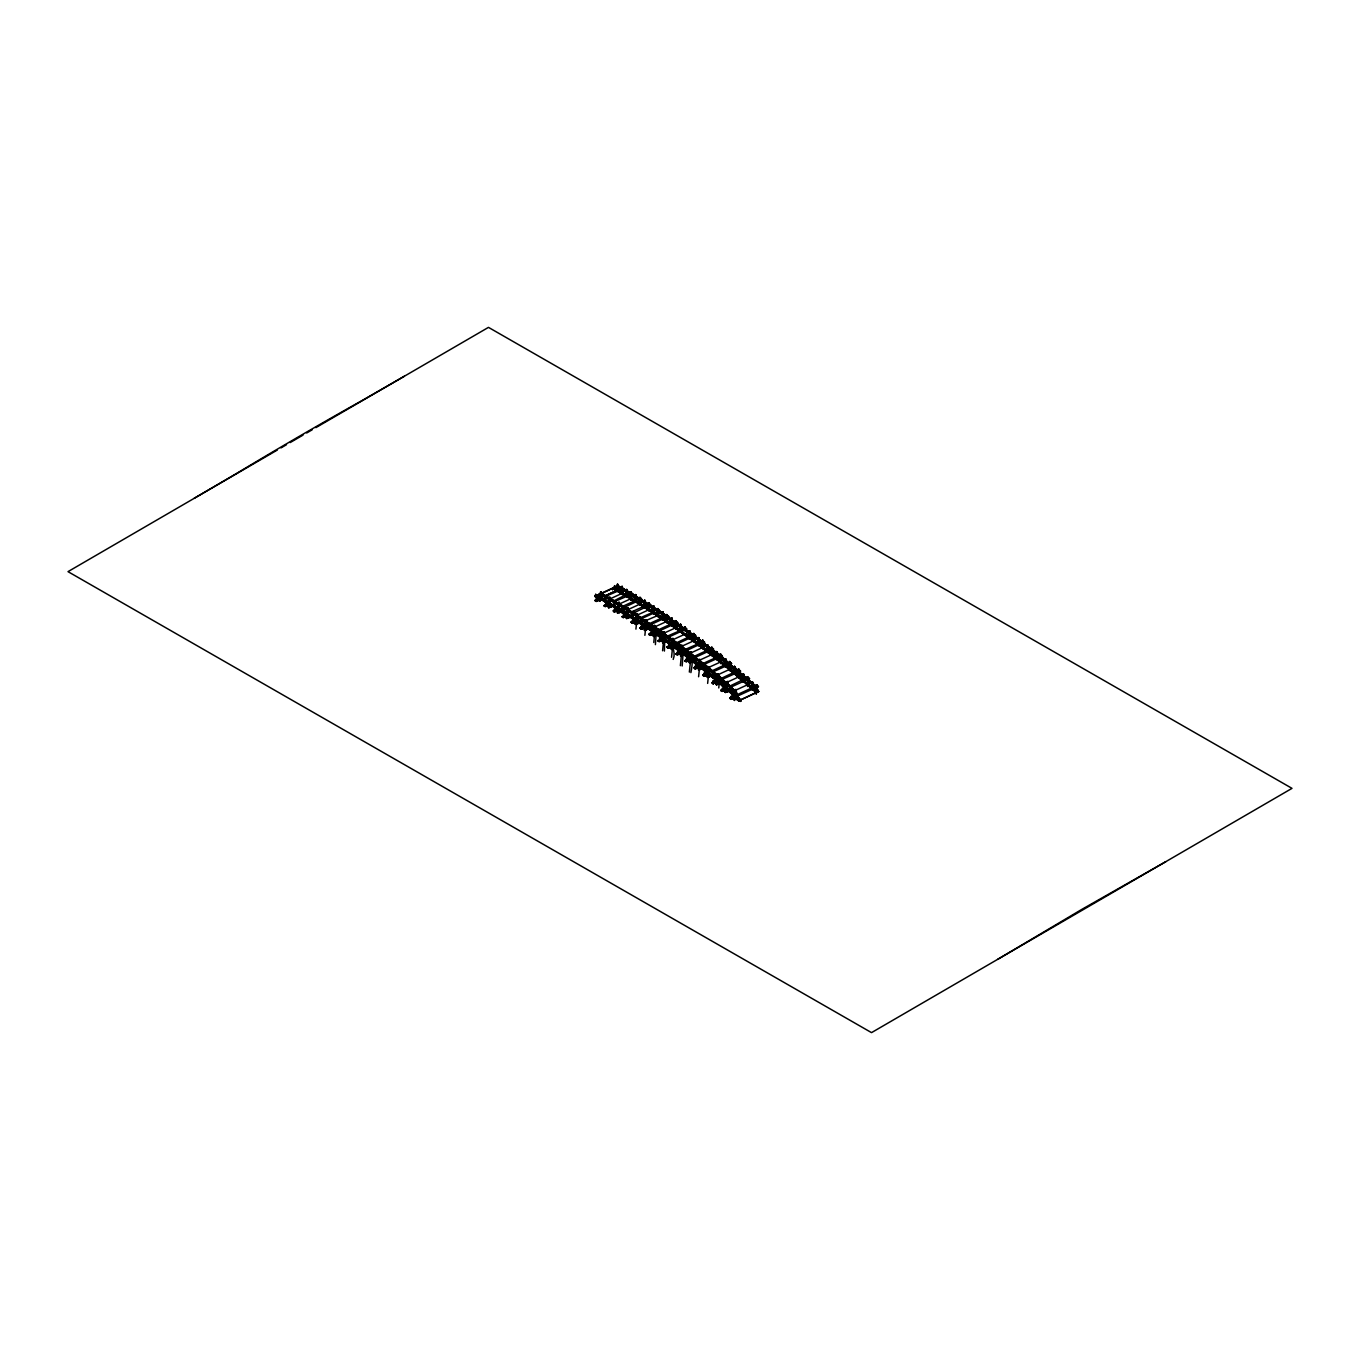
<?xml version="1.0" encoding="UTF-8"?>
<svg xmlns="http://www.w3.org/2000/svg" width="1360" height="1360" viewBox="0 0 1360 1360"><rect width="100%" height="100%" fill="white"/><g stroke="black" fill="none" stroke-linecap="round" stroke-linejoin="round"><path stroke-width="1.5" d="M601.086 591.651L601.443 599.624L601.086 591.651L600.967 593.147L595.646 596.156L595.935 594.388L596.071 595.969M617.627 591.362L617.746 584.001M619.055 608.923L619.055 602.242L618.63 610.011M628.014 608.243L627.436 608.889C621.129 615.196 643.195 623.22 631.873 617.865L632.774 617.44L628.235 614.737L627.861 615.672L627.929 608.719M636.055 595.323L635.698 594.541L636.021 595.459M644.266 600.95L645.201 600.508L644.096 600.95L645.201 600.508L644.572 607.444M653.735 613.921L653.684 605.88L654.143 612.901L640.917 618.919L640.917 622.693L657.815 615.502L702.729 647.768L703.63 647.36M662.966 612.646L662.643 611.728L662.541 619.089M671.517 625.226L671.636 617.933L671.942 618.8M672.86 638.911L672.962 639.285M680.612 625.09L680.612 624.223L680.017 631.227M704.616 665.584L704.395 664.241L704.633 671.092L681.819 653.276L681.955 645.167L682.312 653.072M689.146 638.826L689.622 630.751L689.52 631.873M691.815 660.756L690.914 651.984L690.982 660.093L691.05 658.818M698.598 637.976L698.921 638.384M707.591 645.218L708.067 651.423L707.353 650.913M708.9 667.301L708.781 673.778M717.451 674.798L717.859 673.914L717.927 682.023L731.578 693.872L731.085 687.106M725.458 659.889L725.56 658.835L724.965 665.788L726.002 665.329M726.682 689.52C732.479 665.499 716.108 704.14 726.631 684.403L690.421 653.871L686.817 660.331L690.71 654.789C674.577 640.237 700.859 662.337 694.773 657.237L717.791 675.614L714.034 682.465L717.383 676.515M738.531 671.211L734.043 666.485L734.349 674.203M735.845 690.336L735.828 689.452L735.709 696.813M743.512 674.458L743.58 682.04L743.512 674.815M752.267 690.047L752.488 681.802L751.91 688.823L752.947 688.347M619.752 611.541C622.064 612.391 617.151 613.19 619.106 611.507M629.136 617.236L627.555 617.729M637.075 622.778L638.35 623.492L636.531 623.458M646.697 628.728C643.552 630.53 649.961 628.439 645.524 629.238M655.401 644.623L656.081 635.035M664.394 651.066L664.649 641.223M673.183 659.413C675.529 654.262 672.894 648.941 673.149 647.734M682.176 665.992L683.026 654.585M691.118 662.371C692.648 658.954 692.444 664.853 690.897 672.622M708.611 676.651L710.192 676.43L709.07 675.75M717.366 683.757L719.168 683.927L717.383 683.621M596.887 598.893L596.904 600.729M632.825 620.704L633.25 622.829L632.825 619.99M659.77 639.115L659.77 638.809M668.78 645.473L669.188 647.785L668.78 644.929L668.678 646.136M675.801 621.282L676.226 622.625M684.777 627.623L684.692 627.98M693.787 634.151L693.515 640.322L694.11 635.443M695.725 666.349L695.844 668.627L695.997 666.349M711.756 647.751L711.977 650.216M713.575 682.754L713.694 680.969M738.701 669.664L739.126 671.024M595.561 594.371L595.646 596.547L595.731 594.473M751.468 688.381L756.619 692.563L756.228 694.229L756.228 692.733C712.912 654.534 666.706 619.208 616.352 590.767L604.877 596.037C605.914 598.655 606.424 594.303 604.996 596.853L605.472 600.984L605.829 596.547M610.13 603.959L614.805 605.812C614.822 612.068 613.496 597.363 615.043 602.208L614.448 606.254L614.21 601.783M622.251 594.66C621.163 575.11 623.594 596.207 622.421 587.69L594.983 600.576L596.292 601.528L601.97 598.91L596.292 601.239L594.983 600.287M630.632 594.473L631.329 593.266L631.108 594.83L630.989 593.419L636.106 596.581L617.27 585.973L614.584 587.826C615.502 582.335 612.272 590.172 617.695 585.378L636.106 596.19L635.698 594.541M623.254 607.58L628.49 610.317L623.526 606.526L623.424 612.935L623.645 606.356C632.621 613.7 635.273 612.476 641.988 618.987L641.512 622.421M641.155 618.562L659.617 630.088L659.481 636.616L659.702 630.275L658.886 630.87L677.331 644.538L677.314 649.553L677.11 643.28M666.876 622.761L667.165 616.08L649.281 604.282C652.528 608.566 637.738 596.479 649.332 604.707M650.386 625.158C651.848 618.681 649.621 639.999 650.981 624.886M650.505 623.73L650.505 630.275M676.022 623.849L676.056 622.761M676.141 623.22L671.602 619.718M677.45 643.093L677.807 644.062M686.426 649.808L686.426 656.353L686.732 654.619L658.886 634.933L659.124 630.802M686.103 651.032L695.64 658.257L695.419 656.931L681.36 645.966C683.162 643.229 679.167 650.08 681.36 652.12L689.605 658.444M711.756 648.788L671.534 621.095L666.57 617.168L666.927 616.216L657.934 610.198L658.257 608.804L658.257 610.572L653.65 607.665L654.058 606.101L653.072 606.968L653.072 612.816L653.667 612.136M711.943 655.741L711.96 649.196M720.766 663.289L721.055 656.591L721.293 661.657M645.898 622.591L636.939 616.675L699.89 661.742L695.13 658.053L722.228 680.697L722.874 679.643L722.823 684.216L721.752 684.131L721.718 679.558L740.52 671.194L734.825 673.812L724.523 665.057M699.346 661.997C715.36 674.747 736.134 693.09 736.202 691.152L739.177 699.754L739.024 698.241M739.024 678.164L739.024 671.619L738.888 676.838M735.658 696.422L736.729 696.15L739.432 699.873L738.48 700.179L738.854 698.139L738.531 699.72M747.66 679.558C746.47 697.357 751.298 675.223 745.025 677.535M609.943 598.315C608.821 596.802 611.575 597.941 609.467 597.975L609.943 604.18M626.603 596.53L626.739 589.237L627.198 596.258L626.484 595.748M627.912 609.229L628.014 607.733L627.861 615.672M635.596 601.885L635.613 595.782M636.548 614.193L637.313 614.38M654.568 633.352C659.872 638.69 651.712 613.173 655.027 632.655L659.719 634.831L654.415 632.264M671.517 619.089L671.619 617.882M680.68 631.346L680.51 624.716M681.836 645.609L682.006 653.208L655.86 634.304M689.384 638.996L690.098 631.686L689.129 630.972M690.931 652.052L690.302 652.341C692.665 655.299 688.721 651.219 691.441 652.426M698.598 638.146L698.377 645.694M700.213 660.042L699.414 659.345L699.788 660.331M707.931 645.388L706.962 644.691C707.098 645.541 708.56 644.895 706.996 645.49L706.996 651.355L708.033 650.896M713.609 676.736L708.951 673.557C707.897 676.787 709.648 663.34 708.458 667.301M708.475 674.254L718.097 682.193L717.859 674.696M725.322 667.012C729.317 659.906 717.162 652.494 715.972 652.324L720.579 656.404L716.805 653.174M735.828 689.452L736.321 690.676L735.369 690.438M698.7 639.064L743.019 675.835L743.903 674.22M599.25 600.644L599.539 598.995L599.947 601.137M608.583 605.931L608.515 604.18L608.787 607.903L612.408 606.254M617.389 611.099L617.321 609.62M626.382 616.641L626.96 615.434M635.188 622.455L635.46 620.806L635.358 622.37M644.725 630.462L644.266 626.807L644.725 630.462L650.131 627.98M653.14 634.525L653.735 633.301M662.473 640.968L662.405 639.217L662.677 642.94L666.298 641.291M671.109 647.377L671.398 645.728L671.67 649.468L675.274 647.802M671.279 647.292L671.398 645.728M680.272 654.007L680.374 652.443L680.646 656.166L684.25 654.517M689.078 660.96C688.823 656.88 690.132 664.649 689.18 659.396M707.149 673.829L707.591 677.484L711.195 675.835M724.999 690.574L725.288 688.925L725.169 690.489M645.881 619.888L646.051 627.487L645.983 619.922M653.174 606.033L653.548 607.308L653.565 606.322M689.503 631.482L689.622 637.5M756.449 686.358C756.585 682.057 761.022 689.384 752.794 689.35L752.386 682.788M738.82 698.343L738.803 699.924L735.777 691.339M605.574 596.462L605.591 602.31L605.761 600.491L600.916 598.604M614.567 601.562L605.353 595.748M623.424 612.935L622.914 606.781L623.917 607.461M631.142 594.32L630.904 591.872L630.581 594.796M632.519 612.799L632.536 618.647L632.706 616.811M635.715 595.136L635.715 601.273M641.512 618.528L641.529 624.376L641.682 622.54L636.446 620.194M649.179 605.149L648.907 611.133L648.771 609.433L644.98 607.036M654.959 626.314L654.976 632.264M658.087 611.099L658.172 614.771L661.283 616.777M676.124 623.118L671.653 619.65M677.433 643.807L677.45 649.655M698.598 638.248L698.615 644.198M702.253 642.923L702.78 640.152L703.086 648.703M704.395 664.768L704.395 670.803L704.565 668.967C718.522 673.319 691.611 678.657 708.475 672.452L722.585 684.624L717.859 681.598M713.847 672.843L712.742 671.976L713.371 678.232L713.609 672.469L699.414 660.994L695.793 667.454L699.55 661.096M722.262 680.204L722.364 685.814L722.517 683.995L718.76 680.612L716.788 680.255L694.96 662.014M729.504 663.323L730.031 670.582M662.592 650.76L663.306 643.416M671.568 657.271L672.469 648.108M653.786 642.498L654.5 635.256M680.374 665.686L681.445 654.806L683.264 654.959M635.919 629.136L636.548 623.186M644.878 635.324L645.524 629.102M689.35 672.078L690.438 661.691M698.598 676.753L699.414 668.814L700.995 668.593M707.642 683.4L708.39 676.124M718.76 687.956L719.168 683.927L718.063 684.284M640.084 605.285L640.118 599.199M631.193 612.119L649.366 603.772C653.31 607.189 646.493 601.545 649.281 603.483C646.918 603.721 650.522 601.936 649.111 605.37M666.366 616.471L667.675 616.437L667.046 621.282M677.348 644.028L677.331 648.312M693.974 640.305L694.11 642.005L694.331 635.664L694.586 640.39M722.228 679.932L722.704 680.238M747.898 679.728L748.476 684.318L747.881 680.816M596.819 598.57C596.139 604.877 598.06 595.935 596.377 598.944M623.747 614.805L623.951 617.253L623.849 614.261M684.709 627.3L684.471 629.833M713.575 680.986L713.388 683.128M747.609 677.025L747.575 679.711M757.894 689.571L757.741 691.747L752.794 688.772M605.863 603.398L606.305 606.203L605.88 603.347L605.37 605.353M621.894 586.738L621.928 588.455M614.873 608.719L614.873 611.269M630.887 591.906L630.904 593.623M639.863 597.261L640.305 599.284M648.839 602.82L649.111 604.792M641.784 625.94L642.226 628.745L641.291 627.912C641.342 622.608 642.532 630.972 641.291 627.912M650.777 632.094L650.896 635.035L651.202 632.366L650.267 632.825M666.808 614.465L667.25 616.471L663.034 613.377M659.753 638.435L659.889 641.376L660.042 639.098M675.784 620.602L676.141 621.537M684.777 626.943L684.573 628.762M677.739 651.678L678.181 654.483L677.246 653.633C677.297 648.329 678.487 656.693 677.246 653.633M694.62 635.817L693.804 633.437L694.212 635.511L676.277 622.438L675.087 623.067M686.732 658.563L686.851 661.504L687.157 658.818L686.307 659.43M702.763 640.186L702.763 643.382M695.708 665.686L695.283 666.553M711.943 654.5C711.416 652.103 711.365 645.286 712.181 647.87M704.684 672.996L705.126 675.801L704.191 674.951C704.242 669.647 705.432 678.011 704.191 674.951M720.732 654.194L721.055 661.198M713.677 680.493L713.252 681.36M729.623 664.547L729.725 661.47L729.929 663.629M722.67 688.126L722.568 690.421M738.599 672.044L739.126 669.256L738.259 669.868M747.677 676.668L748.102 678.691M722.585 686.12L717.281 680.935C716.04 670.65 720.528 674.05 717.995 681.717M734.298 672.843L735.012 673.353C736.814 664.904 732.377 665.091 733.941 673.285L734.978 672.809M752.845 682.584L751.91 682.669L752.488 681.802M596.972 599.981L600.593 593.521L597.244 600.185L601.494 594.201L608.94 598.502M605.948 605.166C617.559 585.395 598.825 617.899 609.858 599.624L609.705 598.808M614.924 610.521L618.545 604.792M623.917 616.08C635.528 596.309 616.794 628.796 627.81 610.538L627.538 609.603M632.893 621.809C644.504 602.038 625.77 634.525 636.803 616.267L636.65 615.434M641.869 627.708L645.49 621.979M654.755 628.337L651.134 634.066L654.619 628.235M651.134 634.066L654.755 627.606M660.127 640.407L663.459 633.743M672.605 640.39L669.137 646.952L672.469 640.288M669.137 646.952L672.758 640.492M681.734 647.904L678.113 653.65L682.431 646.323L681.309 645.456L682.431 646.034M678.113 653.65L681.734 647.19M687.089 660.535L690.438 653.871M696.082 667.658L699.89 661.351L694.926 657.849M708.39 669.018L705.058 674.968L708.39 668.304C710.991 667.76 706.486 665.601 709.376 667.641L708.764 674.594M705.058 674.968L708.39 668.304M714.034 682.465L717.519 676.617M723.01 690.132L726.631 683.672M731.714 697.799C743.325 678.028 724.591 710.515 735.624 692.257L735.488 691.441M597.244 599.148L596.377 598.417L596.598 600.865M614.482 609.501L615.281 609.025M631.108 598.247L630.938 600.083L630.819 592.263L613.224 601.222M624.189 615.23L624.104 614.499M640.22 598.196L639.778 598.179M649.196 603.738L648.346 603.687M658.189 609.467L657.475 609.28M651.202 632.893L650.352 632.961M667.165 615.383L666.468 614.618L666.723 617.508M669.205 645.762L668.78 644.929M678.181 652.46C677.093 650.879 677.518 653.939 678.181 651.933M687.089 659.481L686.222 658.767L687.157 659.481M698.598 637.449L698.904 644.997C710.719 641.852 699.278 640.883 703.035 640.39M721.089 655.112L720.222 654.398L720.222 656.948M730.065 662.422L712.045 670.82M723.01 689.078L722.143 688.364L723.078 689.095M731.544 698.292L731.136 696.218L732.071 696.813L731.204 696.898M747.694 677.042L747.592 677.79M757.01 685.457L756.925 684.743M600.729 594.354L601.562 592.875L600.457 592.008L601.426 592.688M634.661 614.89L600.593 594.252M696.286 638.69L662.524 614.652L617.695 586.772L661.538 613.224M609.569 599.42L624.036 607.648L623.203 607.24M625.345 594.677L622.574 593.13L622.727 589.271L621.622 588.404L626.705 591.413M617.644 586.823C646.34 603.228 604.469 580.431 622.455 589.441M615.043 601.919L613.938 601.341L624.036 607.359M631.363 593.674L627.113 590.818M621.911 589.305L627.181 591.753M630.887 594.592L663.102 614.703L626.637 592.399M600.61 593.623L628.048 609.501M627.929 610.572L635.885 615.417M639.982 598.859L645.082 602.123L635.681 596.768M636.157 597.108L639.914 599.93M647.87 605.064C639.523 597.754 650.522 608.787 649.196 604.452M632.621 611.932L633.012 613.258C633.097 626.637 628.422 602.718 637.024 615.247M636.514 616.063L646.442 621.962L636.973 616.403M648.907 604.503L654.058 607.852L644.657 602.31M648.856 604.622L653.769 608.141M653.582 608.651C660.229 610.691 657.22 611.949 658.308 610.079M654.415 631.975L649.91 628.592L649.859 624.019L677.603 643.535M662.66 618.46L663.102 614.312M659.617 630.479L655.367 627.181M666.808 617.27L657.866 611.269M659.192 630.275L677.926 644.266M659.175 631.193L649.91 624.818M675.852 622.625L676.141 628.966M666.519 616.369L675.835 623.543M677.127 644.317L681.377 647.989M677.195 643.722L686.902 650.964L681.36 646.255L682.295 645.881M693.787 636.667L752.403 684.743M698.105 638.945L699.091 638.384M691.305 652.273C688.007 654.551 690.557 661.606 694.739 662.405L695.878 661.878L695.419 656.931M708.067 645.269L707.081 645.83L702.457 642.447M698.989 637.738L698.02 638.316L703.596 642.515L702.763 643.756L748.476 680.544L707.064 646.765L707.965 646.867M700.383 660.059L699.414 660.62L695.147 657.05M711.807 649.4L716.074 653.361M711.739 650.471L712.538 650.165L710.77 649.332M716.771 657.56L715.972 658.478L716.074 651.695L717.043 652.392L716.074 652.97L725.458 660.467M716.006 653.956L730.507 665.193L730.507 668.967L717.179 675.104L736.202 691.543L722.075 680.425L731.561 688.381M720.732 657.798L721.055 657.407M713.116 671.789L718.352 675.138L717.876 673.982M713.048 672.86L713.371 671.687L713.371 678.232M734.026 668.151L725.05 660.263L726.036 659.702L725.05 659.005M717.298 676.396C723.435 682.414 733.363 684.386 731.221 692.24M729.776 664.122L752.862 683.502L758.064 691.084M722.092 679.371L726.342 683.094L727.328 682.533L726.359 681.819L727.328 688.262M738.752 671.721C739.041 673.234 745.671 676.957 743.019 674.169M738.684 672.843L738.905 671.109M757.673 690.251L757.826 691.288L752.862 683.502M617.151 590.597L622.132 593.334L621.656 589.203C626.11 587.894 614.159 586.109 618.222 585.225L618.222 591.09L614.04 587.163L617.644 589.883M614.805 601.817L613.972 602.123L614.584 601.035M659.362 635.273L676.685 627.334L676.651 622.778L675.665 623.322M711.552 648.89L712.589 649.655L712.538 654.228L699.21 660.365M720.732 658.189L721.157 656.217M737.987 671.466C734.587 667.845 728.807 663.969 729.691 664.207M639.625 599.93C642.005 594.898 639.404 612.425 640.084 599.505M686.426 654.398L686.069 650.539M695.045 657.679L695.283 662.15M713.014 672.418L713.014 677.008M626.348 614.822C620.721 614.159 615.434 606.934 619.531 603.126L618.409 602.548L618.936 609.552M636.191 601.205L635.239 601.63L635.256 595.527M636.599 621.282L645.881 627.572L646.476 620.602L645.354 619.735C648.363 624.002 644.147 613.105 645.881 626.739M662.15 611.949L662.184 619.803M672.639 645.014C673.047 651.168 673.2 627.436 672.367 645.422L677.008 648.465L654.381 632.536L654.483 625.753L654.874 626.773M671.041 619.038L672.146 618.307L671.041 619.038L671.041 624.886L672.605 624.529L676.685 627.334M671.653 645.15L663.357 638.877L664.343 632.145M698.156 638.452L698.139 645.524M700.264 665.703L699.312 666.128L699.482 659.838M731.969 693.702L726.257 688.602L727.243 681.87M609.586 606.696C614.006 605.88 607.631 607.988 610.759 606.186M664.02 641.189L663.714 642.107L665.295 641.75M672.469 648.244L674.05 647.887L673.591 648.788M690.421 661.827L691.543 661.317M610.3 607.223L611.405 606.713M619.276 612.578L620.381 612.068M628.252 618.12L629.374 617.61M637.245 623.849L638.35 623.339M646.221 629.765L647.326 629.255M700.111 669.494L701.216 668.984M709.087 676.804L710.209 676.294M726.342 691.577L728.161 691.458M736.032 699.822L737.154 699.312M617.253 584.222C617.848 587.044 617.933 583.168 617.151 585.157L617.151 591.005L618.188 590.546M644.198 600.304L645.167 601.307L645.167 607.172L644.453 606.662M663.493 632.859L664.479 632.298L663.85 640.05M751.995 682.023L752.981 682.737M641.529 617.831L641.988 618.987M712.045 649.315L716.108 652.188M605.948 596.734L604.962 596.054L605.472 597.193M627.079 590.223L626.093 589.526L627.198 590.104M631.584 594.354L626.739 590.954M640.577 599.811L639.88 598.995C638.384 594.32 646.612 601.936 635.613 602.259M644.691 600.083L645.167 601.307M632.247 612.544L637.398 615.502L627.997 609.96M658.529 611.15L657.543 610.47L658.648 611.337L658.172 614.771M662.643 611.728L662.983 619.293L676.685 627.623L671.313 623.866M680.51 625.464L680.119 624.444L681.088 631.295M690.098 637.84L690.098 631.686M694.467 636.412L675.597 622.421L676.651 622.778M686.783 650.777L677.229 643.263L681.853 646.799M691.271 653.038L690.438 652.222M699.448 660.552C706.673 664.904 703.647 665.023 703.8 669.12M709.24 667.471C709.733 670.089 715.496 673.914 717.298 676.787M726.036 659.702L725.849 666.315L731.527 663.697L729.725 661.47M713.728 672.656L712.742 671.976M730.388 665.006L729.504 664.105M734.876 667.301C738.922 673.642 753.644 681.615 757.826 691.288M743.614 675.546L747.524 678.878L739.483 672.486M726.257 682.754L727.328 682.533M736.185 690.506L735.335 689.673L736.321 696.541L734.74 695.504M614.584 587.826L617.27 585.973M595.646 596.547L601.035 593.419M997.662 959.361L1081.761 909.415L1165.86 861.645M194.14 498.355L236.198 473.688A4696.25 2702.728 -60.2 0 1 362.338 400.401L404.379 376.227M277.321 450.041L68 571.642L871.522 1032.631L1292 788.358L488.478 327.369L315.877 427.635M280.993 447.899L286.501 444.703M290.173 442.578L303.025 435.098M306.697 432.973L312.205 429.777M601.46 591.94L600.491 592.518L600.967 599.012M601.443 597.958L595.034 595.884L602.361 598.74M603.976 605.472L605.268 606.407L610.963 603.806L609.654 602.854L603.976 605.761L610.181 602.956L600.678 597.397L599.777 598.383L594.813 596.275L614.941 587.027M594.813 596.564L596.853 595.629L600.678 597.975M597.244 596.955L597.244 595.459L612.527 588.438L616.352 590.767M615.009 587.248L612.918 588.251L640.764 604.044M621.809 587.894L621.809 587.639M596.462 599.097L597.312 598.893M617.95 590.087L616.743 590.597L617.95 590.376M594.983 600.576L601.205 598.06M605.302 596.207L605.115 596.683M600.491 598.655L601.443 598.247M621.775 589.033L622.761 588.489M618.715 590.648L617.508 590.58L618.222 591.09M623.73 588.642L604.996 596.564M623.73 588.931L618.035 591.532L627.045 596.734M602.361 600.236L606.22 602.429L601.069 599.335M609.569 597.057L610.538 598.043L610.13 604.928L610.045 597.363M604.996 600.627L606.067 600.712M621.656 592.977L622.727 593.062M626.603 590.665L626.263 589.9M614.703 600.933L610.079 598.604L614.703 601.324M621.826 593.113L625.345 594.388M601.069 599.046L605.149 601.137L600.763 598.264M609.399 599.182L621.894 593.453M609.654 602.854L604.928 601.528L608.753 603.568L604.928 601.239M621.503 593.912L622.795 593.317L617.423 589.696M605.795 597.108L600.984 594.864L613.36 601.511M605.778 604.52C605.506 603.602 606.492 603.432 605.574 606.033M630.377 592.773L631.312 592.161L630.377 592.637M603.976 605.761L605.268 606.696L611.354 603.908L609.501 603.262M618.035 590.954L626.399 594.881L627.164 595.731L626.127 596.19C624.172 594.711 628.184 587.486 626.127 590.325L627.113 590.988M609.501 603.551L610.419 603.126L609.467 603.84M626.127 595.782L630.275 597.346M626.96 590.886L629.901 594.167L631.244 593.385M614.091 601.953L614.788 601.256M627.708 595.816L657.815 615.502M625.719 595.476L631.397 593.164L632.706 593.81L613.972 601.851M626.637 596.887L627.929 596.309M612.408 604.741L608.787 606.407L608.787 607.903M610.317 605.132L610.708 604.945M608.073 607.393L611.677 605.727M619.038 602.191L619.531 603.415L618.579 602.905M635.12 595.697L636.191 595.476L636.038 602.106M613.972 605.914L615.043 605.982M631.703 598.332L630.632 598.264L631.788 598.298L631.703 594.558L630.598 593.691M635.596 596.037L635.069 594.898M614.873 605.863L626.722 614.176M631.55 598.111L635.239 601.222L635.919 600.627L634.695 600.559M636.106 596.19L640.356 599.114M610.062 604.214L614.125 606.407L605.149 600.848L609.654 602.565M618.375 604.452L630.87 598.723M619.021 604.418L614.295 601.137M630.87 599.012L631.788 598.604M619.497 604.758L626.909 609.739M609.977 600.049L619.497 605.149L609.977 599.658M635.613 597.754L626.637 592.008M610.963 605.591L615.196 607.716L610.062 604.503M615.281 609.552L614.346 609.365M617.95 608.243L619.174 608.311L618.46 608.787M622.2 606.577L635.613 600.423M618.46 609.195L619.412 608.481L626.739 613.139M635.12 601.545L636.684 601.188M639.931 599.318L639.744 599.76M641.682 599.182L614.261 612.068L619.939 609.161L618.63 608.226L612.952 610.827L614.261 612.068M639.863 600.389L639.88 599.012M621.384 611.609L617.78 613.275L617.78 611.762L621.384 610.113M617.78 611.762L617.066 611.252L617.066 612.748L620.67 611.099M627.555 608.464L628.405 608.022M645.048 600.865L644.096 601.239L644.096 607.087L645.133 606.339L649.74 609.365M622.965 611.354C625.073 612.17 621.282 610.317 622.965 607.58M639.625 603.704L640.696 603.772M623.866 611.303L627.623 613.768L621.928 616.658L623.237 617.61L628.915 614.703L638.299 620.551L632.213 623.339L630.921 622.098L636.599 619.497L645.575 625.702M636.004 601.494L644.589 605.965M619.038 609.586L623.118 611.864L618.732 609.093M627.368 609.909L639.863 604.163M618.953 605.404L628.49 610.708M623.798 613.343L626.739 614.635M649.281 603.075L648.771 603.942M623.322 615.162L624.257 614.975M626.943 613.785L628.15 614.159M639.863 603.874L644.895 606.458M627.436 614.754L628.388 614.04L636.684 620.075M648.907 604.894L649.077 609.654L648.601 605.54M644.215 607.189L645.167 606.764M623.237 617.61L628.915 614.414M650.675 604.724L632.417 613.53M644.589 607.801L645.898 607.206L653.565 611.694L650.794 609.96M630.36 617.151L626.042 618.29L626.042 616.794L629.646 615.128M626.756 618.817L626.756 617.304L630.36 615.655M636.514 613.683L637.534 613.887L636.412 614.618L636.412 620.483M631.941 616.964L633.012 617.032M648.601 609.314L649.672 609.382M632.842 616.913L636.599 619.786M649.519 609.178L653.191 612.221M631.873 617.576L637.228 620.755M636.344 615.519L648.839 609.773L653.99 613.088M648.839 610.062L649.74 609.654M653.582 609.042L653.905 607.512M657.849 608.498L659.651 610.742L653.582 613.53M633.25 620.704L632.298 620.755M636.599 619.208L641.07 623.203L637.007 620.857M658.257 609.212C657.186 605.574 657.968 620.874 658.053 615.026M640.169 617.848L653.871 611.898M658.257 609.467L657.407 609.416M637.126 619.599L630.921 622.098M653.072 612.425L654.109 612.068M636.99 615.706L642.039 618.188L641.036 618.732M653.65 608.056L658.699 610.538L657.696 611.082M632.468 620.194L632.825 622.54M636.888 620.415L637.908 620.143M649.825 629.493L650.743 629.068L637.908 620.432L632.213 623.339M641.393 619.259L641.172 618.001M637.364 620.466L637.075 621.571L637.024 613.53L637.483 620.551M641.155 622.064L635.018 624.019L635.018 622.523L638.979 620.976M635.732 624.546L635.732 623.033L639.353 621.384M637.908 622.234L636.99 621.112L641.75 624.665M635.018 624.019L638.622 622.37M645.524 620.109L646.374 619.667M640.917 622.693L647.275 626.467L641.206 629.255L639.897 628.014L661.64 618.035L662.983 619.293M646.476 620.313L645.541 620.364M663.136 612.663L662.201 612.714M641.818 622.642L645.439 625.821M653.973 612.765L658.495 614.907M641.75 623.169L640.849 623.594L644.674 625.821M653.973 613.36L658.733 615.383L654.874 612.935M641.24 618.307L650.641 624.138M657.9 610.657L663.034 613.768M642.022 628.609L642.073 626.144M657.815 615.213L662.864 617.814L661.64 618.324L657.815 615.791M666.315 615.315L667.08 614.652M662.558 617.61L667.709 621.282L666.808 621.69M639.897 628.303L646.119 625.498M645.439 626.11L646.357 625.685L645.405 626.382M650.641 623.747L659.362 631.21M662.065 618.324L667.709 620.993M665.839 616.709L667.25 616.063L672.01 619.684M663.102 618.273L662.065 618.732L663.629 618.375M645.813 626.331L650.743 628.49M650.029 624.648L651.015 624.087M667.675 616.437L666.57 616.879L698.037 640.339M639.897 628.014L641.206 628.966L668.627 616.369L662.558 619.446M667.641 617.236L662.558 614.941M644.725 628.949L648.329 627.3M646.884 628.15C643.297 624.24 659.379 635.987 645.881 627.572M644.011 629.935L649.417 627.453M654.381 626.688L655.486 625.957L654.517 626.518M649.91 628.592L655.095 631.652L648.873 634.457L654.568 631.567L655.86 632.213M668.627 616.369L666.298 614.652L666.57 620.942L670.259 622.846M650.811 628.541L646.204 626.382M662.949 618.681L667.488 620.806M655.18 632.825L649.825 629.204L653.65 631.975M650.386 628.932L666.808 621.401M655.435 628.099L677.127 644.708M654.874 628.745L649.91 624.529M670.633 623.9L671.84 624.257M658.138 629.918L676.311 621.571M654.381 632.536L655.333 632.111M671.041 624.886L672.078 624.427M648.873 634.168L650.182 635.12L677.62 622.523L671.534 625.6M648.873 634.457L650.182 635.409L656.251 632.621M654.806 633.454L659.719 636.905M659.957 631.227L659.481 630.071L677.96 643.467M659.107 634.117L652.987 636.089L652.987 634.593L656.591 632.927M652.987 634.593L656.948 633.046M658.886 634.933L664.071 638.282M675.495 621.622L675.546 627.283L680.816 630.598M663.357 633.012L663.952 631.873M676.464 627.147L676.022 628.864M659.039 635.426L662.643 638.605L655.86 632.791M665.244 638.962L659.158 641.75L657.866 640.798L663.544 638.18M667.114 636.259L680.816 630.309L677.739 628.065M657.866 640.798L664.071 637.993M663.391 638.605L673.081 644.538L666.876 647.343L688.619 637.058M680.136 630.904L680.918 631.176M663.357 638.877L664.428 638.537M657.866 640.509L659.158 641.461L664.87 639.149M668.423 637.211L686.596 628.864L680.527 631.941M666.298 639.795L662.677 641.444L662.677 642.94M672.979 638.469L673.438 645.49M689.639 630.819L689.503 632.247M689.027 631.618L689.928 631.686M672.367 639.557L672.962 638.401M667.794 642.056L668.695 641.342M672.265 639.999L685.678 633.845M667.794 642.345L668.695 641.937M684.76 634.559L685.678 634.134M693.804 633.437L693.481 636.378M693.277 634.355L694.212 633.743L693.362 634.355M688.228 637.534L689.826 636.837L694.654 640.373L689.384 637.33M668.27 646.935L668.423 645.133M672.401 645.133L677.926 648.04M689.027 637.364L698.513 643.348M692.801 635.749L689.724 632.366L690.013 633.284M672.367 645.422L673.438 645.082M690.064 637.313L689.146 637.857M693.515 636.259L694.263 635.494M671.687 646.153L671.976 647.802M666.876 647.054L668.168 647.989L673.863 645.388L668.168 648.278L666.876 647.343M689.928 638.01L695.606 635.392L676.974 644.011M671.67 649.468L670.939 647.445L674.56 645.779M694.586 636.327L675.546 623.509L675.801 622.591M671.313 647.564L675.274 646.306M673.863 647.173L672.911 646.034M670.939 648.941L674.56 647.292M694.433 640.186L698.139 644.147L699.057 643.722M698.955 638.231L698.02 638.605L703.256 642.583M681.258 646.527L693.753 640.781L724.54 665.363L716.873 658.427M677.688 648.448L676.77 648.873L682.839 653.871M693.753 641.07L694.654 640.662M677.688 649.944L663.935 639.557M703.205 640.866L702.406 640.934M675.852 653.752L677.161 654.687L682.839 652.375L677.161 654.976L675.852 654.041L681.53 651.134L686.664 655.146L685.763 655.571M685.1 649.502L697.595 644.045M675.852 654.041L682.074 651.236M697.204 644.232L698.819 643.552M681.394 651.831L682.312 651.406M681.36 652.12L682.431 651.78M698.02 644.47L699.057 644.011M703.205 642.158L702.066 642.651L698.989 639.982M680.204 652.511L680.952 654.5L683.893 652.596M698.377 644.725L698.666 645.558M698.904 644.419L703.63 647.071L690.234 653.225M702.61 643.059L703.596 642.515M685.831 650.896L704.582 642.09M683.536 652.494L680.442 654.194M684.25 653.004L680.646 654.67L680.646 656.166M703.086 646.748L702.474 641.206M692.206 659.073L685.984 654.874L690.37 658.427M703.409 646.884L702.797 648.839M691.135 659.277L685.763 655.282L695.64 663.782M686.902 654.738L681.632 651.712M691.407 652.919L690.472 653.412L695.572 657.254M690.353 654.874L681.428 647.53M707.013 647.224L712.3 650.607M711.756 647.037L711.246 649.808M702.729 647.19L707.795 650.726M704.038 669.579L707.574 673.166L691.815 659.26L686.137 661.861L684.828 660.637L706.588 650.641C712.3 654.449 713.847 645.558 711.314 647.938M707.489 650.233L716.465 657.645M684.828 660.926L691.05 658.41M706.197 651.117L707.795 650.437M690.37 658.716L691.288 658.291M706.996 650.947L708.033 650.607L716.465 657.356M690.336 659.005L691.288 658.58M689.656 659.753L689.928 661.385M690.812 658.937L700.026 665.244L699.737 667.046M707.353 651.61L708.56 650.981M684.828 660.637L686.137 661.572L713.575 648.975M711.739 650.862L711.722 649.468M695.045 660.569L689.622 663.051L689.622 661.555L693.226 659.889M689.622 661.555L688.908 661.028L688.908 662.524L694.314 660.042M716.074 651.695L717.094 651.899L715.972 652.613M699.448 659.838L699.975 667.216M694.807 661.81L695.708 663.357M699.448 660.11L700.434 659.549M711.467 654.16L712.538 654.228M695.64 662.286L694.739 662.694L698.598 665.856L694.739 662.405M711.705 654.908L712.623 654.5M699.414 661.011L695.198 656.982L695.878 658.104M699.839 661.317L708.866 668.661M716.006 654.347L711.467 650.097L711.45 648.091M699.499 664.853L708.475 672.741M711.705 654.33L716.244 657.169M693.821 667.76L699.499 665.142L700.808 666.094L695.113 669.001L693.821 667.76L700.026 665.244M703.069 663.51L715.564 657.764L724.54 665.074M715.173 658.24L721.242 655.452C724.829 658.546 718.59 651.287 720.749 655.911M699.346 665.839L700.264 665.414L708.475 672.452M715.972 658.07L717.553 658.121L716.091 658.563M698.224 668.015L698.343 666.451L698.921 668.508M699.737 666.077L700.808 665.805M700.808 666.094L695.113 669.001M716.635 659.566L716.567 651.457L717.043 658.546L703.749 664.547L704.871 665.414M717.774 658.597L716.873 658.716M720.579 657.509L721.565 656.965L716.108 652.902M721.293 657.373L720.698 663.714M702.219 667.012L698.615 668.678L698.615 670.174L702.219 668.525M725.543 658.767L725.441 660.263M720.63 661.589L725.441 664.666M730.201 663.935L724.965 659.634L725.934 659.056M709.988 666.842L720.698 661.929M720.698 662.218L721.599 661.81L716.244 657.458M725.05 660.654L726.036 659.991L725.084 659.498M704.395 669.205L704.701 670.667M725.526 661.011L730.252 665.346M708.322 669.307L713.592 672.996M724.982 661.657L716.04 653.888M704.191 673.863L705.126 673.251L704.599 674.152M729.198 662.371L730.15 661.759L729.623 662.626M704.616 674.118L704.922 675.648M724.149 665.55L725.084 665.176M708.339 673.149L709.784 673.115M725.084 665.465L729.3 667.828M708.305 673.438L709.376 673.098M725.934 660.586L728.722 663.765M707.608 674.186L707.897 675.818M725.322 666.043L725.611 666.876M726.529 665.414L734.06 672.673L734.06 674.339M702.797 675.07L704.106 676.005L709.784 673.404L704.106 676.294L702.797 675.359M711.569 672.588L731.527 663.408M730.507 664.904L733.958 669.137M729.708 665.601L730.507 665.193L729.198 664.241M707.234 675.58L711.195 674.322M707.727 675.903L706.877 675.461L706.877 676.957L710.481 675.308M734.536 666.332L735.012 667.488L734.06 666.995M709.104 673.421L719.151 681.003M734.74 672.639L729.606 669.018L729.436 665.125L730.541 664.394L725.084 660.195M733.941 667.42L734.519 666.264M714 676.855L712.708 677.45L708.883 673.812M729.283 669.834L730.575 669.239M738.259 671.007L734.638 667.862L734.009 668.678L742.951 676.821M738.701 668.95L738.191 671.738M714.102 681.156L713.167 681.105M712.929 676.753L717.995 680.051L711.773 682.856L734.128 672.299L735.505 673.2M733.142 673.047L734.74 672.35M733.941 672.877L734.978 672.52L739.551 676.821L738.259 677.416M717.281 680.935L718.233 680.51M720.171 683.315L716.567 684.981L716.295 681.241L716.873 683.315M717.757 680.867L718.76 680.612M734.298 673.54L735.505 672.911M718.76 680.901L713.082 683.791L718.76 680.901L725.152 686.528M722.092 679.762L721.871 680.187M719.457 681.292L716.363 682.992M738.531 672.537L739.228 671.823M722.823 680.136L721.752 680.068M720.171 681.819L716.567 683.468L716.567 684.981M718.76 682.686L713.252 676.889M715.853 684.454L719.457 682.805M738.412 676.481L739.483 676.549L721.684 684.743L725.543 688.33L721.684 685.032M716.788 680.255L722.653 684.08M743.41 679.83L738.582 676.617C729.589 667.488 740.86 682.074 743.189 679.643M743.495 676.175L752.471 684.437L747.677 680.986M722.568 689.333L723.095 688.84M720.766 690.234L722.058 691.186L727.753 688.857L722.058 691.475L720.766 690.523L726.444 687.616M730.014 685.984L743.104 679.677M720.766 690.523L726.971 687.718L727.753 690.353M742.118 680.714L743.716 680.034M726.291 688.33L727.209 687.888M742.917 680.544L743.954 680.204M742.917 680.952L743.954 680.493M725.101 689.01L725.866 690.982M726.92 688.721L727.753 688.279L735.42 695.487M747.643 684.998L743.818 680.901L748.544 684.59L747.252 685.185M729.538 687.752L749.496 678.589L743.818 681.479L742.475 680.51M726.342 683.485L731.561 687.99M729.164 690.999L724.829 692.138L724.829 690.625L728.45 688.976M747.524 680.289C748.663 680.901 746.351 674.118 747.694 678.402M728.807 689.095L725.679 691.067L725.577 689.35M729.164 689.503L725.56 691.152L725.56 692.648M724.829 692.138L728.45 690.472M730.745 691.9L731.816 691.968M727.073 688.585L740.945 699.754L740.945 701.25L735.811 697.102M735.369 690.183L736.219 689.741M743.818 680.901L748.323 684.114M748.544 684.301L730.66 692.512L734.519 696.184L726.444 687.922M736.321 690.387L735.709 690.948M731.51 691.747L731.34 693.583L731.306 687.616M747.575 685.967L747.864 684.233M752.862 683.893L751.927 684.284L747.405 680.187M756.313 684.692L756.143 687.276M732.071 696.694L731.136 696.898L732.071 696.286L732.071 698.836L731.918 696.218M757.095 685.202L756.143 685.151M735.42 697.272L740.554 701.437L740.554 699.941L736.729 696.728L731.051 699.329L729.742 698.088L757.18 685.491M729.742 698.394L735.811 695.606M751.094 688.585L755.276 686.664M731.136 697.986L731.765 698.972L731.918 696.694M751.91 688.415L758.659 691.628L738.514 700.876L735.658 697.391L735.828 689.996M756.211 686.545L752.59 683.4L756.5 686.749M735.522 696.065L721.905 684.352M753.457 687.973L754.205 689.962M752.029 688.908L753.474 688.449L758.659 691.339L738.514 700.876M729.742 698.088L731.051 699.04L758.472 686.443M734.162 698.343L734.264 696.779L734.536 700.519M734.179 698.598L738.14 697.357M757.384 690.03L757.401 691.492L758.421 691.152M693.464 635.749L698.53 639.149M717.638 683.383L718.539 683.247M630.53 592.059L632.706 593.81M614.499 608.923L615.281 609.688M659.413 638.588L660.195 639.37M693.43 633.641L695.606 635.392M695.368 665.839L696.133 666.621M713.32 680.646L714.102 681.411M747.32 676.838L749.496 678.589M726.988 691.968L728.161 691.594L727.464 690.931M656.319 635.409L654.721 635.766M629.306 616.318L627.623 615.553M635.018 622.523L635.868 622.965L635.29 620.891M644.164 628.371L644.861 628.864L644.912 627.079M670.939 647.445L671.789 647.887M698.394 668.202L698.615 670.174M595.714 595.867L600.678 597.686M595.034 595.884L601.562 598.74M594.813 596.275L599.777 598.094M640.135 597.465L639.778 598.383M685.049 627.147L685.134 627.861M660.025 638.639L659.668 639.557M758.659 691.628L753.695 688.636M631.448 593.606L629.901 594.167M686.936 650.165L685.95 650.709M695.623 657.152L695.283 658.376M600.61 593.232L605.727 596.02M614.805 605.812L618.63 607.92M613.904 606.509L618.494 608.923M614.805 607.886L617.355 609.297M610.011 599.59L600.984 594.49M601.29 598.655L605.829 601.12M617.678 590.512C666.128 617.848 710.838 651.423 752.403 688.296M601.035 598.145C649.485 625.481 694.195 659.073 735.76 695.946M642.039 604.792L644.589 606.254M623.798 611.541L626.348 613.309M622.88 611.966L632.094 617.474M645.031 601.698L648.686 605.03M698.479 638.724L694.229 635.46M610.419 598.451L600.491 592.807L601.086 591.719M623.645 606.356L619.395 603.806M748.187 680.323L752.471 684.046L757.401 691.492M650.658 624.648L645.966 621.605M681.819 646.391L677.569 643.11M713.558 672.588L717.859 676.158M722.466 679.167L717.774 675.172M630.496 597.839L626.399 595.17M610.963 603.806L619.973 609.467M610.283 603.823L617.729 608.634M636.055 596.156L640.22 599.658M627.997 609.569L632.672 612.357M636.99 615.315L641.648 618.12M597.244 595.459L601.069 597.788M639.863 599.998L644.64 602.854M619.939 609.161L624.189 611.66M624.189 613.156L619.327 610.198M650.743 628.779L646.918 626.671M645.983 626.773L650.063 629.102M658.733 615.094L654.653 612.459L653.429 614.057M643.688 606.679L648.839 609.773M627.929 610.963L635.358 615.672M628.915 616.505C640.883 624.002 623.067 612 629.034 616.267M640.305 598.706L644.929 602.514M628.439 610.283L632.74 613.02M632.689 613.003L637.466 616.046M636.939 616.284L641.172 618.987L632.196 613.666M662.626 613.955L667.369 617.032M662.609 614.499L667.369 617.423M650.709 625.073L645.898 622.2L690.914 654.959L735.335 692.053M658.495 615.196L661.045 616.879M640.849 623.305L646.204 626.671M671.925 624.835L675.784 627.453M659.719 635.12L650.369 628.575M676.345 623.356L666.825 616.25M676.09 621.384L675.291 620.806L675.291 623.356M680.612 624.223L681.003 626.025M686.596 628.864L684.794 626.909L684.794 628.66M689.622 630.751L689.027 631.907L693.634 635.698M677.62 622.523L675.291 620.806L675.699 623.645M686.596 629.153L685.287 627.912M694.297 634.746L695.606 635.681M677.62 622.812L676.311 621.86L670.633 624.189M703.29 641.444L704.582 642.379M667.335 615.706L668.627 616.658M713.575 649.264L712.266 648.04M658.342 609.79L659.651 610.742M663.034 613.53L666.655 616.675M720.222 654.806L721.157 654.993L720.222 654.925M694.586 636.616L671.874 620.296M730.235 662.762L731.527 663.697M739.126 669.783L738.191 669.188L740.52 670.905M720.579 656.404L716.669 653.072M640.39 598.519L641.682 599.471M739.211 670.242L740.52 671.194M743.512 673.948L743.903 675.75M720.936 658.036L721.157 654.449L720.63 655.231M749.496 678.878L748.187 677.637M636.089 597.057L639.166 599.726M743.053 674.662L743.988 675.172L743.274 682.176M685.44 633.658L689.826 636.837M621.826 587.86L621.401 587.469M672.605 624.529L666.57 620.942M681.598 631.159L680.374 630.785L689.146 637.16M685.44 633.947L689.299 636.752M757.18 685.797L758.472 686.732M667.029 620.925L667.165 622.625M667.488 621.095L670.259 623.135M698.615 643.79L703.409 647.173M671.398 624.444L672.112 624.954L672.112 619.106L671.007 618.239M675.546 627.283L680.136 630.615M698.377 644.028L702.967 647.36M706.588 650.352L707.353 652.579M689.503 638.112L689.69 638.86M752.879 684.335L755.956 687.004M717.043 658.546L716.329 658.036L716.329 659.702M720.919 661.453L721.055 663.153M644.368 606.067L645.66 607.019M725.135 664.802L729.3 668.117M730.507 668.967L729.912 669.239M614.652 585.599L615.009 587.639M635.375 600.525L636.684 601.477M724.523 665.346L725.849 666.315M743.512 680.272L744.498 680.884M752.08 687.837L753.474 688.738M747.643 684.42L752.029 688.211M751.468 688.092L752.794 689.061M655.35 625.804L654.347 625.889L655.452 626.756M663.323 632.23L664.428 633.097L663.493 632.587M650.165 623.9L654.942 627.368M699.278 659.464L700.383 660.331L700.383 666.196M681.445 646.986L686.902 650.964M717.383 674.135L726.767 683.281M726.852 681.598L727.158 682.516M659.362 634.916L681.53 651.134M730.694 687.327L731.816 688.194M685.984 655.18L676.77 648.567M659.481 636.616L659.651 634.78M663.782 639.795L663.85 632.859M627.623 613.768L628.949 615.026M644.266 626.807L644.861 628.864M718.08 681.207L717.434 679.932M728.144 688.687L726.291 688.041M610.538 603.908L609.739 603.432L609.892 604.758M608.345 604.265L608.43 605.999M668.474 647.615L669.052 645.643M735.522 696.354L738.752 700.179M632.519 622.676L633.097 620.704M623.237 617.321L621.928 616.658M711.773 682.55L713.082 683.791M722.364 690.812L722.942 688.823M707.132 645.762L712.232 649.604M693.855 636.072L706.146 645.813M707.523 646.544L716.55 653.701M694.433 640.475L698.513 643.637M707.88 651.304L715.564 658.053M691.135 658.988L694.96 662.303M702.814 643.314L707.013 646.833M713.541 671.585L704.514 664.105M686.664 654.857L699.499 665.431M730.354 669.052L734.128 672.01L733.533 672.86M729.674 669.358L738.65 676.957M699.89 666.502L705.024 670.922M704.548 664.53L708.798 668.117M743.053 675.376L752.437 683.689M743.019 675.835L752.437 684.08M726.393 683.026L731.493 687.31M743.189 679.932L739.245 676.379M722.585 684.029L725.152 686.239M734.468 668.474L739.245 672.588M707.693 645.949L711.586 649.281M689.724 633.08L693.09 635.953M680.714 625.821L684.624 629.153M653.769 607.41L656.472 609.705M644.793 601.681L648.414 604.826M635.817 596.139L639.71 599.488M626.824 590.784L630.751 594.303M617.848 585.599L620.534 587.894M731.527 687.973L735.811 691.696L731.085 687.497M752.386 687.701L748.238 684.148M730.898 692.104L736.729 696.15M680.153 625.209L681.003 624.495M614.72 587.129L617.644 590.172M734.672 698.938L733.822 698.496L733.822 699.992M716.21 683.06L716.601 681.666M698.258 668.27L698.632 666.876M736.729 696.439L739.432 699.873M735.828 696.847L738.514 700.587M697.969 637.806L699.091 638.673L698.105 639.336L703.562 643.314L703.562 647.088M735.828 691.271L738.48 700.179M626.722 590.053L626.722 595.918M695.385 657.526L695.419 663.493M667.131 616.658L667.165 620.67M734.74 697.136L734.842 698.853M680.663 652.868L680.782 654.585M653.905 633.216L653.837 635.018M635.936 621.163L636.038 622.88M617.967 609.875L618.086 611.609M600.015 599.352L600.117 601.069M756.364 685.559L756.364 687.429M752.488 682.346L752.505 688.551M752.556 688.942L752.556 689.911M751.485 687.82L738.65 676.651L738.718 678.3M739.483 676.549L738.395 670.021M729.674 669.069L729.742 670.718M729.419 662.524L729.419 664.394M725.543 659.311L725.56 665.516M708.883 666.961L708.9 673.166M707.574 644.878L707.642 652.443M686.596 654.517L686.426 656.353M673.319 645.405L673.319 646.374M666.74 621.061L666.74 622.659M664.071 638.69L664.071 639.659M662.711 618.851L662.711 619.837M658.053 610.657L657.883 616.862M653.701 635.103L653.701 636.616M631.227 597.992L631.21 593.98L630.938 600.083M619.106 609.314L619.106 610.3M612.527 588.438L612.527 589.934M601.154 598.791L601.154 599.76M596.853 595.629L596.853 597.125M642.226 626.739L641.291 626.144L642.226 626.739M705.126 673.778L704.191 673.2L705.126 673.778M663.034 612L662.184 612.459C663.986 613.547 661.062 613.037 663.034 612"/></g></svg>
